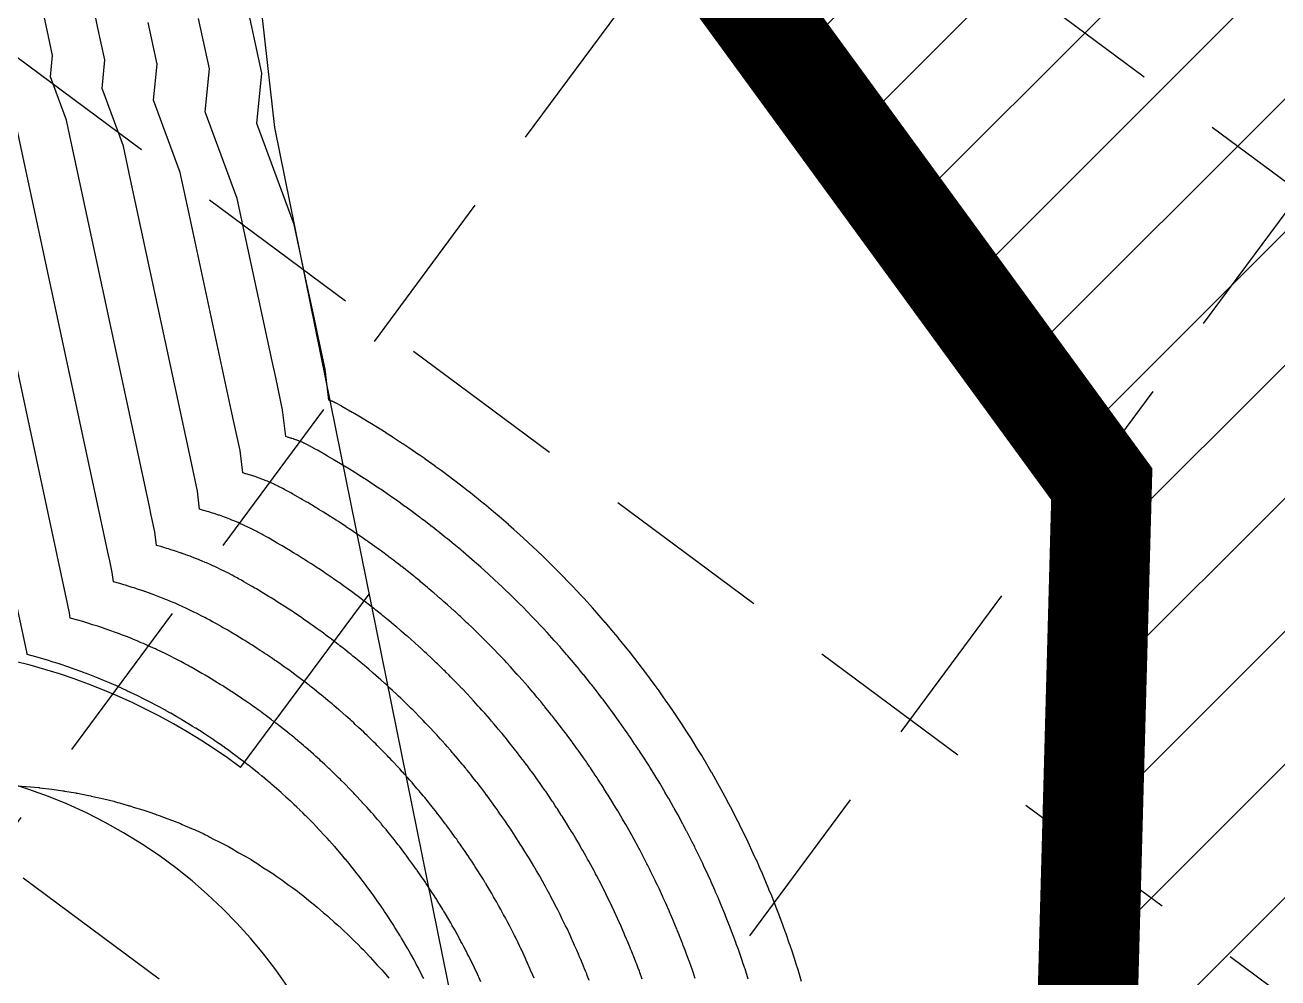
# Model space of a CAD drawing. Header units: feet. Extents: x 2260 to 6199, y 3666 to 7344.
# Drawn here: x 4883.5 to 4983.3, y 4882 to 4957.9 of the extents above; entities that cross this region are included whole.
import ezdxf

# ---------------------------------------------------------------- set-up
doc = ezdxf.new("R2010")
doc.units = ezdxf.units.FT
doc.header["$LTSCALE"] = 40
doc.header["$MEASUREMENT"] = 0
doc.linetypes.add('HIDDEN', pattern=[0.375, 0.25, -0.125])
for name, color, linetype in [('BOUNDARY-LINE', 1, 'CONTINUOUS'), ('EOP-PROP', 4, 'CONTINUOUS'), ('GRID', 254, 'HIDDEN'), ('PC', 43, 'CONTINUOUS'), ('POND', 5, 'CONTINUOUS'), ('ST-ROW', 2, 'CONTINUOUS')]:
    doc.layers.add(name, color=color, linetype=linetype)

msp = doc.modelspace()

# ---------------------------------------------------------------- hatches: boundary and pattern name
at = {"layer": 'POND'}
h = msp.add_hatch(dxfattribs=at)
h.set_pattern_fill('ANSI31', color=256, scale=60, style=0)
edge = h.paths.add_edge_path()
edge.add_line((4863.353, 6262.326), (4832.613, 6283.584))
edge.add_line((4832.613, 6283.584), (4828.951, 6094.848))
edge.add_line((4828.951, 6094.848), (4828.265, 6021.936))
edge.add_line((4828.265, 6021.936), (4847.632, 5898.393))
edge.add_line((4847.632, 5898.393), (4848.09, 5787.699))
edge.add_line((4848.09, 5787.699), (4853.68, 5749.385))
edge.add_line((4853.68, 5749.385), (4869.801, 5688.769))
edge.add_line((4869.801, 5688.769), (4874.377, 5637.74))
edge.add_line((4874.377, 5637.74), (4884.838, 5598.232))
edge.add_line((4884.838, 5598.232), (4879.893, 5563.291))
edge.add_line((4879.893, 5563.291), (4875.071, 5535.802))
edge.add_line((4875.071, 5535.802), (4886.827, 5492.93))
edge.add_line((4886.827, 5492.93), (4883.048, 5458.457))
edge.add_line((4883.048, 5458.457), (4889.304, 5416.552))
edge.add_line((4889.304, 5416.552), (4906.429, 5313.795))
edge.add_line((4906.429, 5313.795), (4892.003, 5244.123))
edge.add_line((4892.003, 5244.123), (4898.159, 5209.036))
edge.add_line((4898.159, 5209.036), (4893.387, 5196.187))
edge.add_line((4893.387, 5196.187), (4908.411, 5098.29))
edge.add_line((4908.411, 5098.29), (4924.305, 5022.584))
edge.add_line((4924.305, 5022.584), (4923.267, 4983.396))
edge.add_line((4923.267, 4983.396), (4937.517, 4964.849))
edge.add_line((4937.517, 4964.849), (4969.271, 4921.35))
edge.add_line((4969.271, 4921.35), (4967.618, 4860.729))
edge.add_line((4967.618, 4860.729), (4960.155, 4836.434))
edge.add_line((4960.155, 4836.434), (4955.165, 4822.588))
edge.add_line((4955.165, 4822.588), (4971.989, 4795.467))
edge.add_line((4971.989, 4795.467), (4979.836, 4773.672))
edge.add_line((4979.836, 4773.672), (4989.694, 4738.399))
edge.add_line((4989.694, 4738.399), (4988.655, 4699.211))
edge.add_line((4988.655, 4699.211), (4985.504, 4689.558))
edge.add_line((4985.504, 4689.558), (4978.631, 4658.686))
edge.add_line((4978.631, 4658.686), (4976.821, 4640.048))
edge.add_line((4976.821, 4640.048), (4998.817, 4615.764))
edge.add_line((4998.817, 4615.764), (5014.409, 4588.232))
edge.add_line((5014.409, 4588.232), (5041.935, 4510.338))
edge.add_line((5041.935, 4510.338), (5037.43, 4487.518))
edge.add_line((5037.43, 4487.518), (5039.129, 4428.436))
edge.add_line((5039.129, 4428.436), (5050.174, 4396.851))
edge.add_line((5050.174, 4396.851), (5077.994, 4337.697))
edge.add_line((5077.994, 4337.697), (5172.268, 4069.55))
edge.add_line((5172.268, 4069.55), (5191.801, 4095.126))
edge.add_line((5191.801, 4095.126), (5125.439, 4396.171))
edge.add_line((5125.439, 4396.171), (5117.339, 4487.528))
edge.add_line((5117.339, 4487.528), (5073.413, 4643.969))
edge.add_line((5073.413, 4643.969), (5064.898, 4695.709))
edge.add_line((5064.898, 4695.709), (5032.387, 4796.886))
edge.add_line((5032.387, 4796.886), (5027.788, 4859.492))
edge.add_line((5027.788, 4859.492), (5015.99, 4975.615))
edge.add_line((5015.99, 4975.615), (4999.412, 5007.169))
edge.add_line((4999.412, 5007.169), (4995.839, 5066.284))
edge.add_line((4995.839, 5066.284), (4938.691, 5327.031))
edge.add_line((4938.691, 5327.031), (4957.398, 5595.005))
edge.add_line((4957.398, 5595.005), (4940.454, 5946.721))
edge.add_line((4940.454, 5946.721), (4931.046, 6032.46))
edge.add_line((4931.046, 6032.46), (4906.393, 6095.713))
edge.add_line((4906.393, 6095.713), (4865.821, 6172.045))
edge.add_line((4865.821, 6172.045), (4864.54, 6247.036))

# ---------------------------------------------------------------- linework, layer by layer
at = {"layer": 'BOUNDARY-LINE', "color": 7}
for p, q in [((4903.355, 4949.766), (4883.719, 5126.601)), ((4981.654, 4563.471), (4903.355, 4949.766))]:
    msp.add_line(p, q, dxfattribs=at)
at = {"layer": 'EOP-PROP', "color": 7}
msp.add_arc((4870.809, 4858.639), 40.5, 271.97371, 133.38201, dxfattribs=at)
at = {"layer": 'GRID', "linetype": 'HIDDEN', "ltscale": 1.35}
for p, q in [((2928.341, 6469.258), (5530.774, 4540.086)), ((2897.226, 6427.283), (5499.659, 4498.112)), ((2866.11, 6385.308), (5468.543, 4456.137)), ((5534.326, 5773.226), (4445.14, 4303.925)), ((5576.301, 5742.11), (4487.115, 4272.809))]:
    msp.add_line(p, q, dxfattribs=at)
at = {"layer": 'PC', "color": 43, "flags": 128}
for points, elevation in [([(4932.646, 4881.909), (4932.453, 4882.436), (4932.418, 4882.539), (4932.328, 4882.785), (4932.21, 4883.084), (4932.146, 4883.242), (4931.942, 4883.767), (4931.906, 4883.865), (4931.782, 4884.162), (4931.723, 4884.313), (4931.66, 4884.467), (4931.445, 4884.988), (4931.403, 4885.086), (4931.272, 4885.381), (4931.212, 4885.533), (4931.106, 4885.776), (4930.88, 4886.294), (4930.835, 4886.392), (4930.698, 4886.685), (4930.676, 4886.742), (4930.439, 4887.257), (4930.258, 4887.651), (4930.116, 4887.941), (4930.096, 4887.976), (4930.056, 4888.065), (4929.808, 4888.576), (4929.68, 4888.841), (4929.532, 4889.128), (4929.466, 4889.254), (4929.208, 4889.76), (4929.158, 4889.861), (4929.004, 4890.146), (4928.924, 4890.304), (4928.857, 4890.429), (4928.808, 4890.517), (4928.54, 4891.019), (4928.38, 4891.301), (4928.342, 4891.374), (4928.292, 4891.468), (4928.183, 4891.663), (4927.904, 4892.161), (4927.844, 4892.263), (4927.679, 4892.542), (4927.637, 4892.619), (4927.348, 4893.112), (4927.131, 4893.481), (4926.96, 4893.757), (4926.951, 4893.767), (4926.915, 4893.829), (4926.616, 4894.317), (4926.436, 4894.609), (4926.259, 4894.881), (4926.197, 4894.976), (4925.887, 4895.459), (4925.822, 4895.561), (4925.719, 4895.723), (4925.536, 4895.992), (4925.47, 4896.091), (4925.416, 4896.169), (4925.233, 4896.443), (4925.181, 4896.521), (4925.115, 4896.62), (4924.979, 4896.822), (4924.869, 4896.978), (4924.681, 4897.244), (4924.61, 4897.344), (4924.501, 4897.5), (4924.309, 4897.774), (4924.245, 4897.866), (4924.023, 4898.169), (4923.828, 4898.436), (4923.778, 4898.502), (4923.44, 4898.966), (4923.433, 4898.977), (4923.234, 4899.235), (4922.975, 4899.575), (4922.628, 4900.031), (4922.573, 4900.099), (4922.369, 4900.353), (4922.289, 4900.456), (4922.158, 4900.62), (4921.802, 4901.068), (4921.739, 4901.145), (4921.682, 4901.213), (4921.473, 4901.464), (4921.403, 4901.548), (4921.197, 4901.797), (4921.114, 4901.898), (4920.955, 4902.09), (4920.848, 4902.214), (4920.633, 4902.461), (4920.552, 4902.555), (4920.461, 4902.661), (4920.088, 4903.094), (4919.868, 4903.337), (4919.693, 4903.532), (4919.607, 4903.627), (4919.581, 4903.656), (4919.2, 4904.082), (4918.975, 4904.32), (4918.682, 4904.634), (4918.293, 4905.051), (4918.25, 4905.095), (4918.02, 4905.329), (4917.922, 4905.43), (4917.763, 4905.594), (4917.366, 4906.002), (4917.251, 4906.117), (4917.016, 4906.347), (4916.927, 4906.434), (4916.825, 4906.535), (4916.42, 4906.935), (4916.319, 4907.032), (4916.229, 4907.118), (4915.99, 4907.343), (4915.868, 4907.458), (4915.456, 4907.849), (4915.296, 4907.995), (4915.051, 4908.216), (4914.941, 4908.317), (4914.892, 4908.361), (4914.473, 4908.744), (4914.224, 4908.959), (4913.898, 4909.246), (4913.871, 4909.269), (4913.446, 4909.642), (4913.329, 4909.739), (4913.076, 4909.95), (4912.886, 4910.11), (4912.454, 4910.474), (4912.348, 4910.561), (4912.09, 4910.767), (4911.978, 4910.856), (4911.857, 4910.954), (4911.419, 4911.308), (4911.301, 4911.401), (4911.247, 4911.444), (4911.017, 4911.621), (4910.927, 4911.689), (4910.911, 4911.702), (4910.574, 4911.964), (4910.489, 4912.029), (4910.258, 4912.2), (4910.01, 4912.386), (4909.928, 4912.448), (4909.479, 4912.786), (4909.209, 4912.978), (4909.091, 4913.062), (4908.936, 4913.174), (4908.481, 4913.503), (4908.394, 4913.564), (4908.313, 4913.622), (4908.039, 4913.809), (4907.949, 4913.869), (4907.846, 4913.94), (4907.386, 4914.259), (4907.235, 4914.36), (4907.128, 4914.432), (4906.851, 4914.613), (4906.741, 4914.685), (4906.275, 4914.994), (4906.007, 4915.164), (4905.725, 4915.341), (4905.644, 4915.393), (4905.621, 4915.407), (4905.15, 4915.706), (4904.865, 4915.877), (4904.486, 4916.107), (4904.42, 4916.146), (4903.944, 4916.435), (4903.845, 4916.492), (4903.556, 4916.657), (4903.337, 4916.784), (4902.856, 4917.063), (4902.698, 4917.152), (4902.406, 4917.312), (4902.316, 4917.36), (4902.175, 4917.438), (4902.015, 4917.522), (4901.923, 4917.572), (4901.782, 4917.646), (4901.514, 4917.78), (4901.435, 4917.821), (4901.386, 4917.845), (4900.986, 4918.036), (4900.941, 4918.057), (4900.868, 4918.089), (4900.583, 4918.218), (4900.443, 4918.28), (4900.352, 4918.318), (4900.177, 4918.393), (4900.026, 4918.454), (4899.94, 4918.49), (4899.769, 4918.559), (4899.523, 4918.652), (4899.434, 4918.687), (4899.357, 4918.716), (4898.943, 4918.865), (4898.923, 4918.872), (4898.884, 4918.885), (4898.527, 4919.005), (4898.409, 4919.043), (4898.308, 4919.074), (4898.109, 4919.137), (4897.976, 4919.176), (4897.891, 4919.202), (4897.689, 4919.26), (4897.371, 4919.347), (4897.196, 4920.794), (4896.822, 4922.536), (4896.633, 4923.417), (4891.861, 4945.633), (4891.295, 4948.27), (4889.59, 4952.871), (4889.815, 4955.16), (4889.242, 4957.828), (4888.957, 4959.155)], 541), ([(4928.421, 4881.785), (4928.267, 4882.179), (4928.22, 4882.309), (4928.126, 4882.533), (4928.049, 4882.732), (4927.966, 4882.934), (4927.804, 4883.326), (4927.748, 4883.455), (4927.65, 4883.677), (4927.57, 4883.878), (4927.43, 4884.2), (4927.26, 4884.589), (4927.2, 4884.719), (4927.097, 4884.939), (4927.068, 4885.015), (4926.89, 4885.402), (4926.65, 4885.924), (4926.543, 4886.142), (4926.517, 4886.189), (4926.463, 4886.306), (4926.277, 4886.69), (4926.107, 4887.042), (4925.996, 4887.258), (4925.908, 4887.425), (4925.714, 4887.806), (4925.648, 4887.94), (4925.532, 4888.154), (4925.426, 4888.364), (4925.337, 4888.529), (4925.273, 4888.646), (4925.07, 4889.024), (4924.95, 4889.237), (4924.9, 4889.334), (4924.834, 4889.458), (4924.689, 4889.717), (4924.478, 4890.092), (4924.4, 4890.228), (4924.275, 4890.438), (4924.22, 4890.54), (4924.002, 4890.911), (4923.714, 4891.402), (4923.584, 4891.61), (4923.573, 4891.624), (4923.526, 4891.706), (4923.3, 4892.074), (4923.061, 4892.462), (4922.927, 4892.668), (4922.844, 4892.794), (4922.611, 4893.158), (4922.525, 4893.294), (4922.387, 4893.509), (4922.249, 4893.712), (4922.161, 4893.844), (4922.09, 4893.947), (4921.952, 4894.154), (4921.882, 4894.259), (4921.795, 4894.39), (4921.692, 4894.542), (4921.547, 4894.75), (4921.405, 4894.951), (4921.31, 4895.084), (4921.228, 4895.202), (4921.083, 4895.408), (4920.998, 4895.531), (4920.83, 4895.76), (4920.571, 4896.114), (4920.504, 4896.203), (4920.249, 4896.553), (4920.24, 4896.567), (4920.09, 4896.762), (4919.746, 4897.214), (4919.484, 4897.558), (4919.411, 4897.648), (4919.257, 4897.841), (4919.15, 4897.976), (4918.977, 4898.195), (4918.708, 4898.533), (4918.624, 4898.635), (4918.549, 4898.726), (4918.391, 4898.915), (4918.299, 4899.026), (4918.143, 4899.214), (4918.032, 4899.349), (4917.912, 4899.493), (4917.771, 4899.658), (4917.608, 4899.845), (4917.5, 4899.97), (4917.379, 4900.11), (4917.098, 4900.437), (4916.931, 4900.621), (4916.7, 4900.879), (4916.586, 4901.005), (4916.552, 4901.044), (4916.264, 4901.365), (4916.094, 4901.545), (4915.706, 4901.961), (4915.411, 4902.277), (4915.355, 4902.335), (4915.181, 4902.512), (4915.051, 4902.645), (4914.841, 4902.862), (4914.541, 4903.171), (4914.388, 4903.323), (4914.211, 4903.496), (4914.093, 4903.612), (4913.958, 4903.745), (4913.652, 4904.048), (4913.518, 4904.175), (4913.4, 4904.289), (4913.219, 4904.459), (4913.058, 4904.611), (4912.746, 4904.907), (4912.535, 4905.1), (4912.35, 4905.267), (4912.205, 4905.4), (4912.14, 4905.459), (4911.823, 4905.748), (4911.634, 4905.911), (4911.205, 4906.288), (4911.169, 4906.318), (4910.847, 4906.601), (4910.694, 4906.729), (4910.502, 4906.889), (4910.253, 4907.099), (4909.926, 4907.374), (4909.786, 4907.489), (4909.591, 4907.645), (4909.443, 4907.762), (4909.285, 4907.89), (4908.953, 4908.159), (4908.798, 4908.28), (4908.727, 4908.337), (4908.552, 4908.471), (4908.436, 4908.56), (4908.413, 4908.577), (4908.158, 4908.776), (4908.047, 4908.86), (4907.871, 4908.99), (4907.547, 4909.235), (4907.439, 4909.315), (4907.099, 4909.571), (4906.894, 4909.717), (4906.74, 4909.827), (4906.537, 4909.973), (4906.192, 4910.223), (4906.078, 4910.302), (4905.972, 4910.378), (4905.764, 4910.52), (4905.647, 4910.599), (4905.512, 4910.692), (4905.163, 4910.934), (4904.965, 4911.065), (4904.826, 4911.159), (4904.615, 4911.297), (4904.473, 4911.39), (4904.119, 4911.625), (4903.769, 4911.847), (4903.555, 4911.981), (4903.449, 4912.049), (4903.419, 4912.067), (4903.061, 4912.295), (4902.845, 4912.424), (4902.352, 4912.724), (4902.266, 4912.775), (4901.904, 4912.994), (4901.775, 4913.068), (4901.556, 4913.194), (4901.271, 4913.359), (4900.906, 4913.571), (4900.701, 4913.686), (4900.479, 4913.807), (4900.362, 4913.87), (4900.178, 4913.972), (4899.971, 4914.082), (4899.851, 4914.147), (4899.668, 4914.242), (4899.32, 4914.417), (4899.216, 4914.469), (4899.152, 4914.501), (4898.633, 4914.749), (4898.575, 4914.776), (4898.48, 4914.818), (4898.109, 4914.986), (4897.927, 4915.066), (4897.808, 4915.116), (4897.582, 4915.213), (4897.385, 4915.293), (4897.274, 4915.339), (4897.051, 4915.428), (4896.732, 4915.55), (4896.615, 4915.596), (4896.516, 4915.633), (4895.978, 4915.826), (4895.951, 4915.836), (4895.9, 4915.853), (4895.437, 4916.009), (4895.283, 4916.059), (4895.152, 4916.098), (4894.894, 4916.18), (4894.721, 4916.231), (4894.61, 4916.264), (4894.347, 4916.34), (4893.934, 4916.453), (4893.801, 4917.556), (4893.515, 4918.885), (4893.371, 4919.556), (4887.183, 4948.37), (4886.758, 4950.348), (4885.48, 4953.798), (4885.648, 4955.515), (4885.218, 4957.516), (4885.004, 4958.511)], 542), ([(4936.872, 4881.957), (4936.644, 4882.619), (4936.547, 4882.903), (4936.407, 4883.279), (4936.389, 4883.322), (4936.148, 4883.981), (4936.124, 4884.051), (4936.063, 4884.218), (4935.915, 4884.592), (4935.872, 4884.699), (4935.617, 4885.354), (4935.592, 4885.421), (4935.437, 4885.792), (4935.397, 4885.895), (4935.354, 4885.999), (4935.086, 4886.65), (4935.057, 4886.716), (4934.894, 4887.084), (4934.853, 4887.187), (4934.782, 4887.352), (4934.5, 4887.999), (4934.469, 4888.065), (4934.299, 4888.43), (4934.284, 4888.469), (4933.988, 4889.111), (4933.866, 4889.378), (4933.688, 4889.74), (4933.675, 4889.763), (4933.648, 4889.823), (4933.339, 4890.461), (4933.252, 4890.64), (4933.067, 4890.998), (4933.023, 4891.083), (4932.701, 4891.715), (4932.668, 4891.783), (4932.476, 4892.138), (4932.421, 4892.244), (4932.376, 4892.328), (4932.344, 4892.388), (4932.009, 4893.014), (4931.809, 4893.365), (4931.784, 4893.415), (4931.751, 4893.478), (4931.677, 4893.609), (4931.329, 4894.229), (4931.289, 4894.298), (4931.083, 4894.646), (4931.055, 4894.697), (4930.694, 4895.312), (4930.549, 4895.56), (4930.335, 4895.903), (4930.329, 4895.91), (4930.305, 4895.952), (4929.932, 4896.56), (4929.811, 4896.755), (4929.591, 4897.095), (4929.549, 4897.159), (4929.163, 4897.76), (4929.12, 4897.828), (4929.05, 4897.936), (4928.823, 4898.272), (4928.778, 4898.338), (4928.743, 4898.39), (4928.514, 4898.731), (4928.479, 4898.784), (4928.435, 4898.85), (4928.265, 4899.102), (4928.192, 4899.206), (4927.958, 4899.537), (4927.91, 4899.605), (4927.774, 4899.799), (4927.536, 4900.139), (4927.493, 4900.201), (4927.216, 4900.579), (4927.086, 4900.757), (4927.052, 4900.802), (4926.63, 4901.379), (4926.626, 4901.386), (4926.378, 4901.708), (4926.205, 4901.936), (4925.772, 4902.503), (4925.735, 4902.549), (4925.481, 4902.866), (4925.427, 4902.935), (4925.339, 4903.045), (4924.896, 4903.604), (4924.854, 4903.655), (4924.816, 4903.701), (4924.554, 4904.013), (4924.508, 4904.07), (4924.251, 4904.38), (4924.195, 4904.448), (4923.998, 4904.686), (4923.926, 4904.77), (4923.658, 4905.077), (4923.603, 4905.141), (4923.542, 4905.212), (4923.078, 4905.751), (4922.804, 4906.053), (4922.686, 4906.185), (4922.628, 4906.249), (4922.611, 4906.269), (4922.137, 4906.798), (4921.857, 4907.094), (4921.658, 4907.307), (4921.174, 4907.825), (4921.145, 4907.855), (4920.859, 4908.146), (4920.793, 4908.215), (4920.685, 4908.326), (4920.192, 4908.834), (4920.113, 4908.912), (4919.821, 4909.197), (4919.761, 4909.257), (4919.691, 4909.325), (4919.189, 4909.822), (4919.12, 4909.888), (4919.059, 4909.947), (4918.761, 4910.227), (4918.678, 4910.305), (4918.166, 4910.791), (4918.057, 4910.891), (4917.753, 4911.165), (4917.678, 4911.234), (4917.644, 4911.264), (4917.124, 4911.739), (4916.815, 4912.008), (4916.591, 4912.203), (4916.573, 4912.219), (4916.044, 4912.683), (4915.965, 4912.749), (4915.65, 4913.012), (4915.52, 4913.121), (4914.983, 4913.573), (4914.91, 4913.633), (4914.59, 4913.889), (4914.513, 4913.95), (4914.43, 4914.017), (4913.885, 4914.458), (4913.804, 4914.521), (4913.767, 4914.551), (4913.481, 4914.771), (4913.419, 4914.818), (4913.408, 4914.827), (4912.99, 4915.153), (4912.931, 4915.197), (4912.644, 4915.41), (4912.473, 4915.538), (4912.416, 4915.58), (4911.859, 4916.001), (4911.524, 4916.239), (4911.442, 4916.297), (4911.335, 4916.375), (4910.771, 4916.783), (4910.71, 4916.825), (4910.654, 4916.865), (4910.314, 4917.097), (4910.252, 4917.139), (4910.181, 4917.188), (4909.609, 4917.585), (4909.504, 4917.654), (4909.43, 4917.704), (4909.086, 4917.93), (4909.01, 4917.979), (4908.431, 4918.363), (4908.245, 4918.481), (4907.895, 4918.7), (4907.839, 4918.736), (4907.823, 4918.746), (4907.238, 4919.118), (4906.884, 4919.33), (4906.62, 4919.49), (4906.575, 4919.517), (4905.983, 4919.876), (4905.914, 4919.916), (4905.556, 4920.121), (4905.403, 4920.209), (4904.806, 4920.556), (4904.696, 4920.618), (4904.333, 4920.816), (4904.27, 4920.849), (4904.171, 4920.904), (4904.06, 4920.963), (4903.995, 4920.998), (4903.896, 4921.049), (4903.709, 4921.144), (4903.653, 4921.172), (4903.619, 4921.189), (4903.339, 4921.323), (4903.308, 4921.337), (4903.257, 4921.36), (4903.057, 4921.451), (4902.959, 4921.493), (4902.895, 4921.52), (4902.773, 4921.573), (4902.666, 4921.616), (4902.607, 4921.641), (4902.487, 4921.689), (4902.315, 4921.754), (4902.252, 4921.779), (4902.199, 4921.799), (4901.909, 4921.903), (4901.894, 4921.908), (4901.867, 4921.917), (4901.617, 4922.001), (4901.534, 4922.028), (4901.464, 4922.05), (4901.325, 4922.094), (4901.231, 4922.121), (4901.172, 4922.139), (4901.03, 4922.18), (4900.808, 4922.241), (4900.591, 4924.031), (4900.128, 4926.187), (4899.894, 4927.277), (4896.539, 4942.897), (4895.832, 4946.192), (4893.701, 4951.944), (4893.982, 4954.805), (4893.266, 4958.14)], 540), ([(4941.099, 4881.909), (4940.842, 4882.707), (4940.806, 4882.819), (4940.647, 4883.273), (4940.637, 4883.302), (4940.634, 4883.315), (4940.361, 4884.11), (4940.309, 4884.261), (4940.141, 4884.712), (4940.131, 4884.735), (4939.842, 4885.525), (4939.83, 4885.562), (4939.797, 4885.651), (4939.62, 4886.099), (4939.597, 4886.156), (4939.292, 4886.942), (4939.279, 4886.977), (4939.092, 4887.422), (4939.071, 4887.476), (4939.049, 4887.531), (4938.727, 4888.312), (4938.712, 4888.346), (4938.517, 4888.788), (4938.495, 4888.842), (4938.457, 4888.929), (4938.12, 4889.704), (4938.104, 4889.738), (4937.9, 4890.176), (4937.892, 4890.196), (4937.538, 4890.966), (4937.474, 4891.105), (4937.261, 4891.538), (4937.254, 4891.551), (4937.24, 4891.582), (4936.87, 4892.346), (4936.825, 4892.439), (4936.603, 4892.868), (4936.581, 4892.912), (4936.195, 4893.669), (4936.178, 4893.704), (4935.947, 4894.13), (4935.919, 4894.185), (4935.896, 4894.228), (4935.879, 4894.259), (4935.478, 4895.009), (4935.239, 4895.43), (4935.226, 4895.455), (4935.209, 4895.487), (4935.171, 4895.555), (4934.754, 4896.298), (4934.734, 4896.333), (4934.487, 4896.75), (4934.472, 4896.776), (4934.04, 4897.512), (4933.966, 4897.638), (4933.71, 4898.05), (4933.707, 4898.054), (4933.695, 4898.074), (4933.247, 4898.803), (4933.187, 4898.902), (4932.922, 4899.309), (4932.901, 4899.341), (4932.439, 4900.061), (4932.417, 4900.095), (4932.382, 4900.15), (4932.109, 4900.551), (4932.087, 4900.585), (4932.069, 4900.611), (4931.795, 4901.02), (4931.777, 4901.047), (4931.755, 4901.08), (4931.552, 4901.382), (4931.515, 4901.435), (4931.234, 4901.831), (4931.21, 4901.865), (4931.047, 4902.097), (4930.762, 4902.505), (4930.74, 4902.537), (4930.409, 4902.988), (4930.343, 4903.079), (4930.326, 4903.101), (4929.821, 4903.792), (4929.819, 4903.796), (4929.522, 4904.181), (4929.434, 4904.297), (4928.916, 4904.976), (4928.898, 4905), (4928.593, 4905.379), (4928.565, 4905.414), (4928.52, 4905.471), (4927.99, 4906.139), (4927.968, 4906.165), (4927.949, 4906.189), (4927.636, 4906.562), (4927.612, 4906.591), (4927.305, 4906.963), (4927.276, 4906.998), (4927.04, 4907.283), (4927.003, 4907.326), (4926.683, 4907.694), (4926.655, 4907.727), (4926.623, 4907.763), (4926.068, 4908.408), (4925.741, 4908.769), (4925.679, 4908.838), (4925.649, 4908.871), (4925.64, 4908.881), (4925.073, 4909.514), (4924.738, 4909.869), (4924.635, 4909.98), (4924.056, 4910.6), (4924.041, 4910.615), (4923.699, 4910.964), (4923.664, 4910.999), (4923.607, 4911.058), (4923.017, 4911.665), (4922.976, 4911.706), (4922.627, 4912.048), (4922.595, 4912.079), (4922.558, 4912.115), (4921.957, 4912.71), (4921.92, 4912.745), (4921.888, 4912.776), (4921.532, 4913.11), (4921.488, 4913.152), (4920.876, 4913.733), (4920.818, 4913.786), (4920.455, 4914.114), (4920.414, 4914.151), (4920.396, 4914.167), (4919.774, 4914.735), (4919.405, 4915.056), (4919.285, 4915.161), (4919.275, 4915.169), (4918.643, 4915.724), (4918.6, 4915.76), (4918.223, 4916.073), (4918.153, 4916.132), (4917.511, 4916.673), (4917.472, 4916.705), (4917.089, 4917.011), (4917.047, 4917.044), (4917.002, 4917.081), (4916.351, 4917.607), (4916.307, 4917.642), (4916.286, 4917.658), (4915.945, 4917.921), (4915.911, 4917.946), (4915.905, 4917.951), (4915.405, 4918.341), (4915.373, 4918.365), (4915.03, 4918.619), (4914.936, 4918.69), (4914.905, 4918.713), (4914.239, 4919.216), (4913.839, 4919.501), (4913.794, 4919.533), (4913.735, 4919.575), (4913.06, 4920.063), (4913.026, 4920.086), (4912.995, 4920.109), (4912.589, 4920.386), (4912.555, 4920.409), (4912.515, 4920.437), (4911.832, 4920.91), (4911.774, 4920.949), (4911.733, 4920.977), (4911.321, 4921.246), (4911.278, 4921.274), (4910.587, 4921.732), (4910.483, 4921.799), (4910.065, 4922.06), (4910.034, 4922.08), (4910.025, 4922.086), (4909.326, 4922.529), (4908.904, 4922.782), (4908.755, 4922.873), (4908.729, 4922.888), (4908.023, 4923.317), (4907.984, 4923.339), (4907.556, 4923.584), (4907.469, 4923.634), (4906.756, 4924.048), (4906.693, 4924.083), (4906.26, 4924.32), (4906.224, 4924.339), (4906.168, 4924.37), (4906.104, 4924.404), (4906.067, 4924.424), (4906.011, 4924.453), (4905.903, 4924.507), (4905.872, 4924.524), (4905.852, 4924.533), (4905.692, 4924.61), (4905.674, 4924.618), (4905.645, 4924.631), (4905.531, 4924.683), (4905.475, 4924.707), (4905.438, 4924.723), (4905.368, 4924.753), (4905.307, 4924.777), (4905.273, 4924.791), (4905.205, 4924.819), (4905.106, 4924.856), (4905.07, 4924.871), (4905.04, 4924.882), (4904.874, 4924.942), (4904.866, 4924.944), (4904.85, 4924.95), (4904.708, 4924.998), (4904.66, 4925.013), (4904.62, 4925.025), (4904.54, 4925.05), (4904.487, 4925.066), (4904.453, 4925.076), (4904.372, 4925.1), (4904.245, 4925.134), (4903.987, 4927.268), (4903.435, 4929.839), (4903.156, 4931.137), (4901.218, 4940.16), (4900.368, 4944.115), (4897.812, 4951.016), (4898.149, 4954.45), (4897.289, 4958.451)], 539), ([(4945.346, 4881.711), (4945.066, 4882.646), (4945.064, 4882.651), (4944.889, 4883.184), (4944.887, 4883.191), (4944.588, 4884.123), (4944.583, 4884.138), (4944.398, 4884.668), (4944.397, 4884.672), (4944.396, 4884.673), (4944.078, 4885.6), (4944.071, 4885.619), (4943.875, 4886.145), (4943.874, 4886.148), (4943.537, 4887.07), (4943.535, 4887.074), (4943.532, 4887.084), (4943.325, 4887.607), (4943.322, 4887.613), (4942.966, 4888.529), (4942.965, 4888.533), (4942.748, 4889.052), (4942.745, 4889.057), (4942.743, 4889.063), (4942.368, 4889.973), (4942.367, 4889.977), (4942.139, 4890.491), (4942.137, 4890.496), (4942.133, 4890.505), (4941.74, 4891.408), (4941.738, 4891.411), (4941.5, 4891.922), (4941.5, 4891.923), (4941.087, 4892.821), (4941.082, 4892.832), (4940.834, 4893.337), (4940.833, 4893.338), (4940.832, 4893.341), (4940.401, 4894.231), (4940.398, 4894.237), (4940.139, 4894.738), (4940.138, 4894.741), (4939.689, 4895.624), (4939.687, 4895.626), (4939.419, 4896.122), (4939.417, 4896.125), (4939.416, 4896.127), (4939.415, 4896.129), (4938.947, 4897.004), (4938.669, 4897.494), (4938.668, 4897.496), (4938.667, 4897.497), (4938.665, 4897.501), (4938.18, 4898.367), (4938.179, 4898.369), (4937.89, 4898.854), (4937.89, 4898.855), (4937.386, 4899.713), (4937.383, 4899.717), (4937.085, 4900.197), (4937.085, 4900.197), (4937.085, 4900.197), (4936.563, 4901.046), (4936.562, 4901.049), (4936.254, 4901.522), (4936.253, 4901.523), (4935.714, 4902.362), (4935.714, 4902.363), (4935.713, 4902.364), (4935.396, 4902.831), (4935.396, 4902.832), (4935.395, 4902.832), (4935.076, 4903.309), (4935.075, 4903.309), (4935.075, 4903.31), (4934.839, 4903.662), (4934.838, 4903.663), (4934.511, 4904.124), (4934.51, 4904.125), (4934.321, 4904.396), (4933.988, 4904.871), (4933.988, 4904.872), (4933.602, 4905.397), (4933.6, 4905.4), (4933.599, 4905.401), (4933.012, 4906.205), (4933.012, 4906.205), (4932.666, 4906.654), (4932.663, 4906.658), (4932.06, 4907.449), (4932.06, 4907.45), (4931.705, 4907.892), (4931.704, 4907.894), (4931.702, 4907.896), (4931.084, 4908.674), (4931.083, 4908.675), (4931.082, 4908.677), (4930.718, 4909.112), (4930.717, 4909.113), (4930.36, 4909.545), (4930.358, 4909.547), (4930.083, 4909.88), (4930.081, 4909.882), (4929.708, 4910.31), (4929.707, 4910.312), (4929.705, 4910.314), (4929.058, 4911.065), (4928.677, 4911.485), (4928.672, 4911.49), (4928.67, 4911.493), (4928.67, 4911.494), (4928.009, 4912.23), (4927.62, 4912.643), (4927.611, 4912.652), (4926.937, 4913.374), (4926.936, 4913.375), (4926.538, 4913.781), (4926.535, 4913.784), (4926.529, 4913.79), (4925.842, 4914.497), (4925.838, 4914.501), (4925.432, 4914.898), (4925.429, 4914.902), (4925.425, 4914.905), (4924.725, 4915.597), (4924.721, 4915.601), (4924.717, 4915.605), (4924.303, 4915.994), (4924.298, 4915.999), (4923.586, 4916.676), (4923.579, 4916.682), (4923.156, 4917.063), (4923.151, 4917.068), (4923.149, 4917.07), (4922.425, 4917.731), (4921.995, 4918.104), (4921.978, 4918.118), (4921.977, 4918.12), (4921.241, 4918.765), (4921.235, 4918.77), (4920.797, 4919.134), (4920.787, 4919.143), (4920.04, 4919.772), (4920.034, 4919.777), (4919.589, 4920.133), (4919.582, 4920.138), (4919.575, 4920.144), (4918.817, 4920.756), (4918.81, 4920.762), (4918.806, 4920.765), (4918.409, 4921.071), (4918.403, 4921.075), (4918.402, 4921.076), (4917.821, 4921.529), (4917.815, 4921.533), (4917.416, 4921.829), (4917.399, 4921.842), (4917.394, 4921.846), (4916.619, 4922.43), (4916.154, 4922.762), (4916.145, 4922.768), (4916.134, 4922.776), (4915.349, 4923.343), (4915.342, 4923.348), (4915.336, 4923.352), (4914.864, 4923.675), (4914.857, 4923.679), (4914.849, 4923.685), (4914.055, 4924.235), (4914.043, 4924.243), (4914.035, 4924.249), (4913.556, 4924.562), (4913.547, 4924.568), (4912.744, 4925.101), (4912.721, 4925.116), (4912.235, 4925.42), (4912.228, 4925.424), (4912.226, 4925.425), (4911.415, 4925.941), (4910.923, 4926.235), (4910.889, 4926.256), (4910.883, 4926.259), (4910.063, 4926.758), (4910.053, 4926.763), (4909.556, 4927.048), (4909.535, 4927.06), (4908.707, 4927.54), (4908.691, 4927.549), (4908.188, 4927.824), (4908.179, 4927.829), (4908.164, 4927.836), (4908.148, 4927.845), (4908.139, 4927.85), (4908.125, 4927.857), (4908.098, 4927.871), (4908.09, 4927.875), (4908.085, 4927.877), (4908.045, 4927.897), (4908.04, 4927.899), (4908.033, 4927.902), (4908.004, 4927.915), (4907.99, 4927.921), (4907.981, 4927.925), (4907.964, 4927.932), (4907.948, 4927.939), (4907.94, 4927.942), (4907.922, 4927.949), (4907.898, 4927.959), (4907.889, 4927.962), (4907.881, 4927.965), (4907.84, 4927.98), (4907.837, 4927.981), (4907.833, 4927.982), (4907.798, 4927.994), (4907.786, 4927.998), (4907.776, 4928.001), (4907.756, 4928.007), (4907.742, 4928.011), (4907.734, 4928.014), (4907.713, 4928.02), (4907.681, 4928.028), (4907.382, 4930.506), (4906.741, 4933.49), (4906.417, 4934.997), (4905.896, 4937.423), (4904.905, 4942.037), (4901.923, 4950.089), (4902.316, 4954.095), (4901.313, 4958.763)], 538), ([(4915.234, 4881.942), (4915.119, 4882.175), (4915.117, 4882.179), (4914.932, 4882.543), (4914.778, 4882.831), (4914.666, 4883.034), (4914.663, 4883.04), (4914.661, 4883.043), (4914.574, 4883.212), (4914.459, 4883.428), (4914.206, 4883.879), (4914.202, 4883.885), (4914.065, 4884.123), (4914.063, 4884.127), (4913.967, 4884.304), (4913.964, 4884.311), (4913.461, 4885.167), (4913.459, 4885.17), (4913.438, 4885.195), (4913.356, 4885.337), (4913.352, 4885.344), (4912.935, 4886.023), (4912.933, 4886.027), (4912.788, 4886.248), (4912.783, 4886.255), (4912.634, 4886.492), (4912.392, 4886.868), (4912.389, 4886.872), (4912.235, 4887.102), (4912.111, 4887.284), (4912.108, 4887.288), (4911.987, 4887.471), (4911.834, 4887.699), (4911.832, 4887.703), (4911.578, 4888.066), (4911.575, 4888.07), (4911.41, 4888.303), (4911.408, 4888.306), (4911.404, 4888.31), (4911.256, 4888.526), (4911.252, 4888.531), (4910.8, 4889.15), (4910.683, 4889.305), (4910.677, 4889.313), (4910.662, 4889.339), (4910.658, 4889.344), (4910.059, 4890.13), (4910.052, 4890.139), (4909.925, 4890.297), (4909.921, 4890.302), (4909.735, 4890.538), (4909.434, 4890.918), (4909.426, 4890.928), (4909.28, 4891.104), (4909.15, 4891.262), (4909.145, 4891.267), (4908.985, 4891.461), (4908.981, 4891.466), (4908.788, 4891.699), (4908.785, 4891.703), (4908.538, 4891.99), (4908.533, 4891.995), (4908.346, 4892.213), (4908.136, 4892.457), (4908.127, 4892.467), (4908.122, 4892.472), (4907.721, 4892.92), (4907.523, 4893.139), (4907.464, 4893.207), (4907.455, 4893.217), (4907.449, 4893.222), (4906.777, 4893.943), (4906.767, 4893.953), (4906.669, 4894.055), (4906.663, 4894.06), (4906.439, 4894.291), (4906.075, 4894.666), (4906.065, 4894.676), (4905.801, 4894.939), (4905.795, 4894.945), (4905.592, 4895.144), (4905.358, 4895.375), (4905.348, 4895.386), (4905.116, 4895.606), (4904.912, 4895.802), (4904.906, 4895.808), (4904.628, 4896.07), (4904.616, 4896.08), (4904.252, 4896.413), (4904.245, 4896.419), (4903.995, 4896.649), (4903.883, 4896.75), (4903.871, 4896.761), (4903.864, 4896.767), (4903.124, 4897.415), (4903.064, 4897.468), (4903.052, 4897.478), (4902.788, 4897.699), (4902.781, 4897.705), (4902.353, 4898.065), (4902.34, 4898.076), (4902.1, 4898.274), (4902.092, 4898.28), (4901.84, 4898.48), (4901.568, 4898.7), (4901.554, 4898.711), (4901.289, 4898.918), (4901.167, 4899.016), (4901.16, 4899.022), (4900.96, 4899.174), (4900.922, 4899.204), (4900.911, 4899.212), (4900.72, 4899.356), (4900.713, 4899.361), (4900.158, 4899.779), (4899.973, 4899.916), (4899.959, 4899.927), (4899.95, 4899.934), (4899.686, 4900.121), (4899.34, 4900.371), (4899.324, 4900.382), (4899.129, 4900.518), (4898.948, 4900.647), (4898.939, 4900.653), (4898.738, 4900.788), (4898.509, 4900.947), (4898.493, 4900.958), (4898.156, 4901.182), (4897.92, 4901.342), (4897.91, 4901.348), (4897.667, 4901.507), (4897.65, 4901.517), (4897.055, 4901.896), (4897.045, 4901.902), (4896.865, 4902.018), (4896.813, 4902.049), (4896.796, 4902.06), (4896.786, 4902.066), (4895.949, 4902.575), (4895.804, 4902.661), (4895.786, 4902.672), (4895.567, 4902.797), (4895.556, 4902.803), (4895.074, 4903.083), (4895.055, 4903.094), (4894.708, 4903.289), (4894.697, 4903.295), (4894.5, 4903.401), (4894.188, 4903.574), (4893.838, 4903.759), (4893.635, 4903.869), (4893.325, 4904.03), (4892.736, 4904.326), (4892.561, 4904.415), (4892.453, 4904.468), (4891.574, 4904.888), (4891.476, 4904.934), (4891.315, 4905.006), (4890.688, 4905.29), (4890.38, 4905.425), (4890.179, 4905.509), (4889.796, 4905.673), (4889.462, 4905.809), (4889.275, 4905.887), (4888.897, 4906.038), (4888.358, 4906.244), (4888.16, 4906.321), (4887.992, 4906.384), (4887.082, 4906.711), (4887.037, 4906.727), (4886.95, 4906.756), (4886.167, 4907.02), (4885.906, 4907.104), (4885.685, 4907.172), (4885.247, 4907.309), (4884.954, 4907.395), (4884.768, 4907.452), (4884.323, 4907.58), (4883.624, 4907.771), (4883.615, 4907.844), (4883.596, 4907.932), (4883.587, 4907.976), (4873.147, 4956.581)], 545), ([(4919.791, 4881.693), (4919.434, 4882.469), (4919.398, 4882.544), (4919.359, 4882.614), (4919.279, 4882.789), (4919.215, 4882.92), (4918.962, 4883.444), (4918.924, 4883.518), (4918.794, 4883.766), (4918.727, 4883.897), (4918.629, 4884.097), (4918.589, 4884.17), (4918.43, 4884.483), (4918.298, 4884.73), (4918.201, 4884.905), (4918.132, 4885.035), (4918.091, 4885.108), (4918.016, 4885.253), (4917.917, 4885.438), (4917.7, 4885.825), (4917.628, 4885.954), (4917.51, 4886.158), (4917.467, 4886.23), (4917.385, 4886.383), (4917.31, 4886.511), (4916.879, 4887.245), (4916.834, 4887.317), (4916.817, 4887.338), (4916.746, 4887.46), (4916.668, 4887.587), (4916.31, 4888.169), (4916.264, 4888.24), (4916.14, 4888.43), (4916.059, 4888.556), (4915.931, 4888.759), (4915.724, 4889.082), (4915.676, 4889.152), (4915.543, 4889.349), (4915.438, 4889.505), (4915.389, 4889.577), (4915.286, 4889.734), (4915.154, 4889.929), (4915.119, 4889.983), (4914.901, 4890.294), (4914.851, 4890.364), (4914.71, 4890.563), (4914.681, 4890.604), (4914.631, 4890.676), (4914.503, 4890.861), (4914.445, 4890.941), (4914.057, 4891.471), (4913.957, 4891.604), (4913.868, 4891.726), (4913.855, 4891.748), (4913.802, 4891.816), (4913.288, 4892.491), (4913.196, 4892.612), (4913.087, 4892.748), (4913.033, 4892.815), (4912.873, 4893.018), (4912.615, 4893.344), (4912.52, 4893.463), (4912.395, 4893.614), (4912.283, 4893.75), (4912.227, 4893.817), (4912.09, 4893.982), (4912.035, 4894.049), (4911.869, 4894.249), (4911.827, 4894.3), (4911.615, 4894.546), (4911.558, 4894.612), (4911.397, 4894.799), (4911.217, 4895.008), (4911.117, 4895.124), (4911.059, 4895.188), (4910.714, 4895.573), (4910.544, 4895.761), (4910.493, 4895.819), (4910.391, 4895.933), (4910.331, 4895.997), (4909.753, 4896.616), (4909.649, 4896.728), (4909.564, 4896.815), (4909.502, 4896.878), (4909.31, 4897.076), (4908.997, 4897.398), (4908.89, 4897.508), (4908.664, 4897.734), (4908.6, 4897.796), (4908.425, 4897.967), (4908.225, 4898.165), (4908.116, 4898.273), (4907.917, 4898.462), (4907.741, 4898.631), (4907.677, 4898.692), (4907.438, 4898.917), (4907.326, 4899.022), (4907.013, 4899.308), (4906.947, 4899.368), (4906.732, 4899.566), (4906.635, 4899.653), (4906.522, 4899.756), (4906.454, 4899.815), (4905.818, 4900.373), (4905.766, 4900.418), (4905.65, 4900.519), (4905.424, 4900.709), (4905.355, 4900.766), (4904.986, 4901.076), (4904.868, 4901.176), (4904.662, 4901.346), (4904.592, 4901.402), (4904.374, 4901.574), (4904.14, 4901.764), (4904.021, 4901.86), (4903.792, 4902.039), (4903.687, 4902.123), (4903.624, 4902.172), (4903.452, 4902.303), (4903.419, 4902.328), (4903.327, 4902.4), (4903.162, 4902.524), (4903.099, 4902.571), (4902.621, 4902.931), (4902.462, 4903.049), (4902.339, 4903.142), (4902.265, 4903.195), (4902.037, 4903.356), (4901.739, 4903.572), (4901.614, 4903.662), (4901.445, 4903.779), (4901.289, 4903.891), (4901.214, 4903.942), (4901.041, 4904.058), (4900.843, 4904.195), (4900.716, 4904.283), (4900.426, 4904.476), (4900.222, 4904.614), (4900.145, 4904.665), (4899.935, 4904.801), (4899.807, 4904.887), (4899.293, 4905.213), (4899.215, 4905.262), (4899.06, 4905.361), (4899.015, 4905.389), (4898.885, 4905.472), (4898.806, 4905.519), (4898.083, 4905.958), (4897.958, 4906.032), (4897.825, 4906.113), (4897.636, 4906.221), (4897.556, 4906.267), (4897.14, 4906.508), (4897.006, 4906.586), (4896.706, 4906.755), (4896.624, 4906.799), (4896.454, 4906.891), (4896.185, 4907.04), (4895.882, 4907.2), (4895.707, 4907.295), (4895.439, 4907.434), (4894.93, 4907.69), (4894.779, 4907.767), (4894.686, 4907.812), (4893.927, 4908.175), (4893.842, 4908.215), (4893.704, 4908.276), (4893.162, 4908.522), (4892.896, 4908.638), (4892.722, 4908.711), (4892.391, 4908.853), (4892.103, 4908.97), (4891.941, 4909.038), (4891.615, 4909.168), (4891.149, 4909.346), (4890.978, 4909.413), (4890.834, 4909.467), (4890.047, 4909.75), (4890.008, 4909.763), (4889.934, 4909.788), (4889.257, 4910.016), (4889.032, 4910.089), (4888.841, 4910.147), (4888.463, 4910.266), (4888.21, 4910.34), (4888.049, 4910.389), (4887.664, 4910.5), (4887.061, 4910.665), (4887.01, 4911.081), (4886.903, 4911.583), (4886.848, 4911.836), (4877.826, 4953.844)], 544), ([(4924.028, 4881.973), (4923.928, 4882.224), (4923.754, 4882.623), (4923.64, 4882.884), (4923.565, 4883.046), (4923.497, 4883.194), (4923.46, 4883.288), (4923.341, 4883.547), (4923.042, 4884.197), (4922.97, 4884.343), (4922.938, 4884.401), (4922.871, 4884.547), (4922.746, 4884.805), (4922.534, 4885.243), (4922.46, 4885.388), (4922.351, 4885.595), (4922.221, 4885.851), (4922.139, 4886.018), (4922.061, 4886.162), (4921.928, 4886.423), (4921.817, 4886.63), (4921.737, 4886.776), (4921.601, 4887.03), (4921.52, 4887.172), (4921.458, 4887.293), (4921.375, 4887.448), (4921.194, 4887.771), (4921.053, 4888.023), (4920.955, 4888.193), (4920.871, 4888.334), (4920.802, 4888.461), (4920.656, 4888.711), (4920.296, 4889.324), (4920.209, 4889.464), (4920.195, 4889.481), (4920.136, 4889.583), (4919.984, 4889.83), (4919.686, 4890.316), (4919.596, 4890.454), (4919.492, 4890.612), (4919.335, 4890.857), (4919.228, 4891.026), (4919.055, 4891.295), (4918.963, 4891.432), (4918.852, 4891.597), (4918.764, 4891.726), (4918.67, 4891.865), (4918.584, 4891.996), (4918.474, 4892.159), (4918.405, 4892.263), (4918.224, 4892.522), (4918.128, 4892.657), (4918.01, 4892.824), (4917.954, 4892.903), (4917.857, 4893.042), (4917.75, 4893.196), (4917.637, 4893.35), (4917.314, 4893.793), (4917.231, 4893.904), (4917.058, 4894.139), (4917.047, 4894.158), (4916.946, 4894.289), (4916.517, 4894.852), (4916.34, 4895.085), (4916.249, 4895.198), (4916.145, 4895.328), (4916.012, 4895.497), (4915.796, 4895.769), (4915.614, 4895.998), (4915.51, 4896.124), (4915.416, 4896.238), (4915.309, 4896.366), (4915.194, 4896.504), (4915.089, 4896.631), (4914.951, 4896.799), (4914.87, 4896.897), (4914.693, 4897.102), (4914.583, 4897.228), (4914.449, 4897.384), (4914.298, 4897.559), (4914.108, 4897.78), (4913.995, 4897.904), (4913.707, 4898.226), (4913.565, 4898.383), (4913.523, 4898.432), (4913.327, 4898.649), (4913.212, 4898.771), (4912.729, 4899.289), (4912.53, 4899.502), (4912.459, 4899.575), (4912.342, 4899.695), (4912.181, 4899.861), (4911.919, 4900.13), (4911.715, 4900.339), (4911.526, 4900.528), (4911.406, 4900.646), (4911.259, 4900.789), (4911.091, 4900.955), (4910.884, 4901.16), (4910.717, 4901.319), (4910.571, 4901.46), (4910.448, 4901.576), (4910.248, 4901.764), (4910.036, 4901.965), (4909.774, 4902.204), (4909.648, 4902.317), (4909.468, 4902.483), (4909.387, 4902.556), (4909.172, 4902.752), (4909.044, 4902.863), (4908.511, 4903.33), (4908.468, 4903.368), (4908.249, 4903.56), (4908.059, 4903.719), (4907.928, 4903.827), (4907.62, 4904.088), (4907.397, 4904.275), (4907.224, 4904.417), (4907.091, 4904.524), (4906.909, 4904.668), (4906.713, 4904.827), (4906.487, 4905.01), (4906.295, 4905.159), (4906.207, 4905.23), (4906.088, 4905.321), (4905.944, 4905.432), (4905.916, 4905.453), (4905.743, 4905.588), (4905.604, 4905.692), (4905.485, 4905.781), (4905.084, 4906.083), (4904.951, 4906.182), (4904.719, 4906.357), (4904.58, 4906.456), (4904.388, 4906.592), (4904.138, 4906.773), (4903.903, 4906.943), (4903.761, 4907.041), (4903.63, 4907.134), (4903.489, 4907.231), (4903.344, 4907.329), (4903.178, 4907.444), (4902.94, 4907.609), (4902.695, 4907.771), (4902.524, 4907.887), (4902.38, 4907.981), (4902.204, 4908.096), (4901.963, 4908.256), (4901.531, 4908.53), (4901.385, 4908.621), (4901.255, 4908.705), (4901.217, 4908.728), (4900.973, 4908.883), (4900.825, 4908.971), (4900.217, 4909.341), (4900.112, 4909.403), (4899.865, 4909.554), (4899.706, 4909.644), (4899.556, 4909.73), (4899.206, 4909.933), (4898.956, 4910.078), (4898.703, 4910.221), (4898.551, 4910.303), (4898.408, 4910.381), (4898.182, 4910.506), (4897.926, 4910.641), (4897.779, 4910.721), (4897.553, 4910.838), (4897.125, 4911.053), (4896.998, 4911.118), (4896.919, 4911.157), (4896.28, 4911.462), (4896.209, 4911.495), (4896.092, 4911.547), (4895.636, 4911.754), (4895.412, 4911.852), (4895.265, 4911.913), (4894.986, 4912.033), (4894.744, 4912.132), (4894.608, 4912.189), (4894.333, 4912.298), (4893.941, 4912.448), (4893.797, 4912.504), (4893.675, 4912.55), (4893.013, 4912.788), (4892.98, 4912.8), (4892.917, 4912.82), (4892.347, 4913.012), (4892.157, 4913.074), (4891.997, 4913.123), (4891.678, 4913.223), (4891.465, 4913.285), (4891.33, 4913.327), (4891.006, 4913.42), (4890.497, 4913.559), (4890.406, 4914.319), (4890.209, 4915.234), (4890.11, 4915.696), (4882.504, 4951.107)], 543), ([(4882.86, 4897.302), (4883.505, 4897.259), (4883.511, 4897.259), (4883.528, 4897.257), (4883.53, 4897.257), (4883.55, 4897.254), (4884.558, 4897.161), (4884.57, 4897.159), (4884.608, 4897.153), (4885.584, 4897.038), (4886.504, 4896.908), (4886.538, 4896.903), (4886.611, 4896.889), (4887.501, 4896.741), (4887.542, 4896.733), (4887.649, 4896.71), (4888.511, 4896.545), (4888.541, 4896.538), (4888.702, 4896.5), (4888.738, 4896.49), (4888.868, 4896.456), (4889.723, 4896.269), (4890.527, 4896.073), (4890.598, 4896.053), (4890.742, 4896.011), (4890.819, 4895.988), (4890.976, 4895.938), (4891.767, 4895.723), (4891.84, 4895.7), (4892.085, 4895.615), (4892.848, 4895.387), (4893.564, 4895.156), (4893.627, 4895.132), (4893.85, 4895.049), (4893.963, 4895.004), (4894.148, 4894.93), (4894.845, 4894.685), (4895.499, 4894.437), (4895.637, 4894.379), (4895.837, 4894.293), (4895.978, 4894.231), (4896.225, 4894.117), (4896.86, 4893.858), (4896.954, 4893.814), (4897.056, 4893.769), (4897.642, 4893.503), (4897.779, 4893.434), (4898.013, 4893.315), (4898.184, 4893.225), (4898.429, 4893.092), (4898.993, 4892.817), (4899.521, 4892.545), (4899.672, 4892.462), (4900.066, 4892.235), (4900.232, 4892.135), (4900.493, 4891.976), (4901, 4891.697), (4901.473, 4891.423), (4901.665, 4891.302), (4901.926, 4891.133), (4902.121, 4891.005), (4902.412, 4890.807), (4902.861, 4890.531), (4903.28, 4890.259), (4903.453, 4890.14), (4903.913, 4889.81), (4904.068, 4889.695), (4904.404, 4889.441), (4904.797, 4889.171), (4905.163, 4888.907), (4905.364, 4888.751), (4905.671, 4888.506), (4905.879, 4888.337), (4906.208, 4888.062), (4906.548, 4887.804), (4906.737, 4887.643), (4907.249, 4887.194), (4907.562, 4886.943), (4907.667, 4886.846), (4908.098, 4886.449), (4908.385, 4886.206), (4908.652, 4885.97), (4908.849, 4885.782), (4909.195, 4885.446), (4909.408, 4885.234), (4909.763, 4884.872), (4910.002, 4884.649), (4910.223, 4884.433), (4910.421, 4884.228), (4910.879, 4883.738), (4910.972, 4883.637), (4911.522, 4883.018), (4911.713, 4882.821), (4911.89, 4882.63), (4912.072, 4882.418), (4912.448, 4881.971)], 545)]:
    msp.add_lwpolyline(points, dxfattribs=dict(at, elevation=elevation))
at = {"layer": 'POND', "const_width": 8}
msp.add_lwpolyline([(4937.517, 4964.849), (4969.271, 4921.35), (4967.618, 4860.729), (4960.155, 4836.434), (4955.165, 4822.588), (4971.989, 4795.467), (4979.836, 4773.672), (4989.694, 4738.399), (4988.655, 4699.211), (4985.504, 4689.558), (4978.631, 4658.686), (4976.821, 4640.048), (4998.817, 4615.764), (5014.409, 4588.232), (5041.935, 4510.338), (5037.43, 4487.518), (5039.129, 4428.436)], dxfattribs=at)
at = {"layer": 'ST-ROW', "color": 7}
msp.add_line((4900.636, 4898.768), (4910.895, 4912.569), dxfattribs=at)
msp.add_arc((4870.809, 4858.639), 50, 53.37652, 143.37652, dxfattribs=at)

doc.saveas('drawing.dxf')
